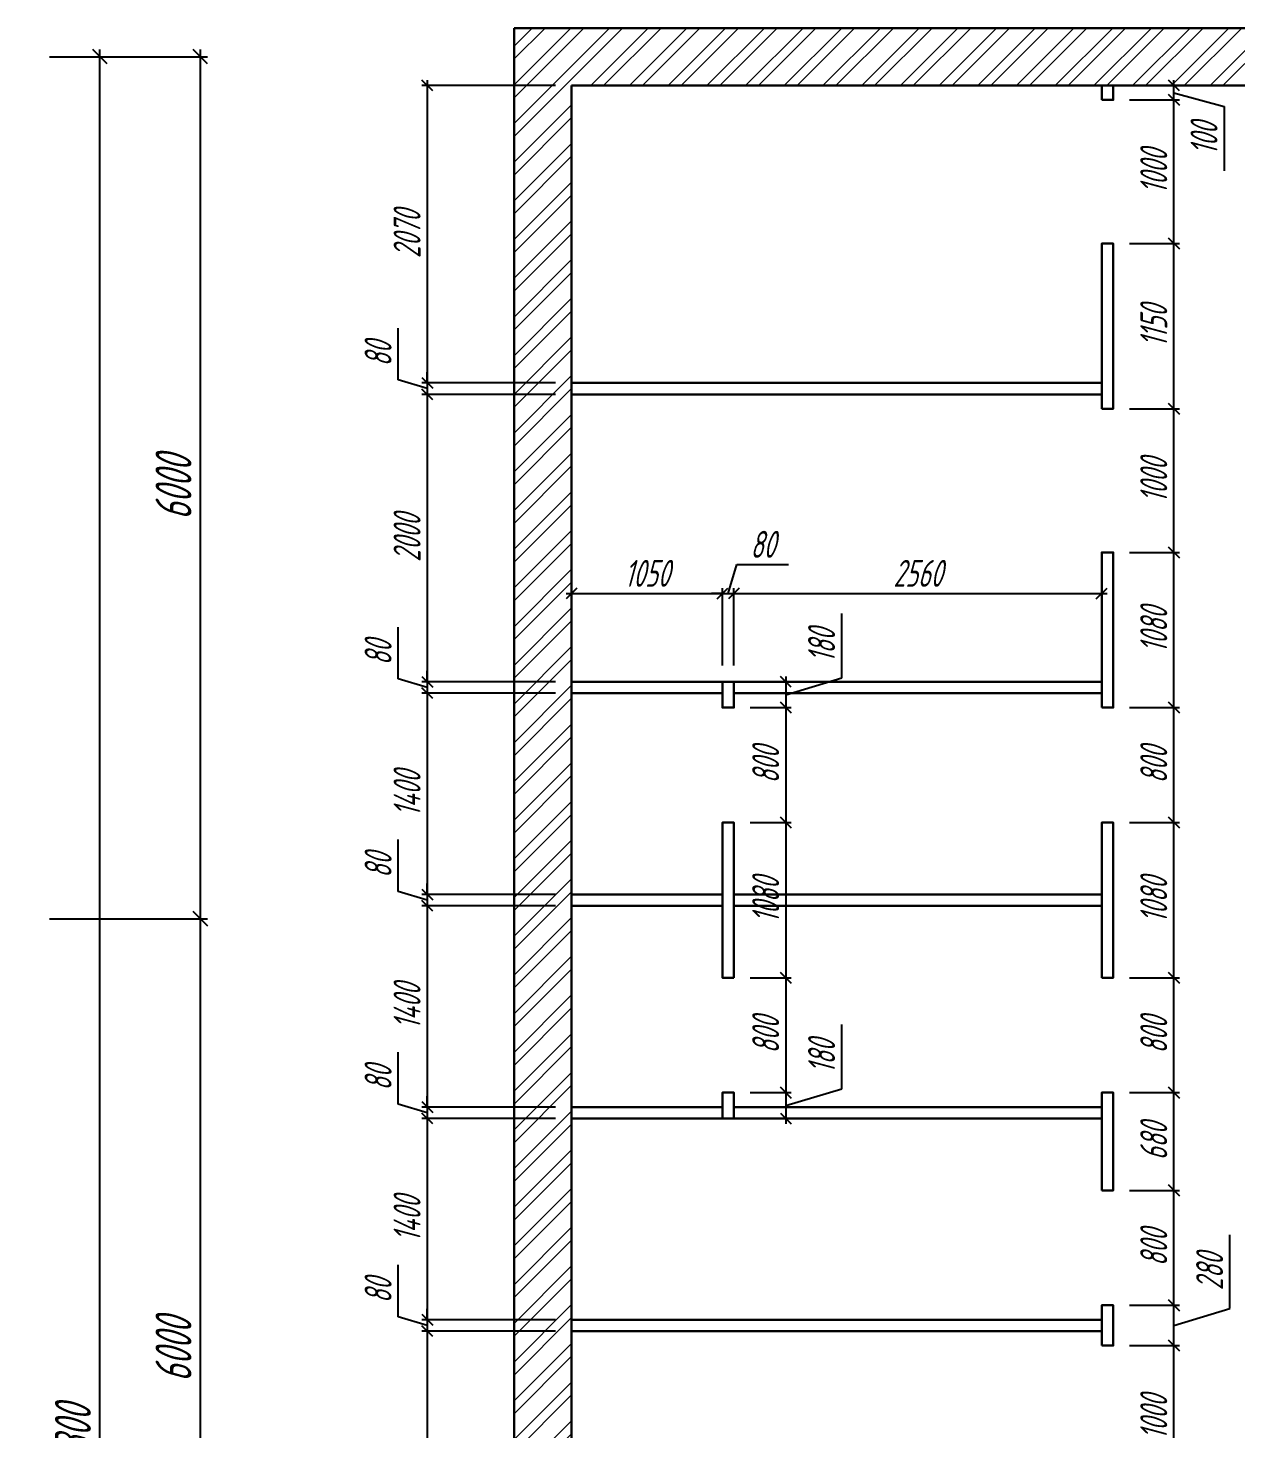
# Model space of a CAD drawing. Header units: millimetres. Extents: x -138350 to 909539, y -253833 to 111767.
# Drawn here: x 68352 to 76760, y -179657 to -169906 of the extents above; entities that cross this region are included whole.
import ezdxf

# ---------------------------------------------------------------- set-up
doc = ezdxf.new("R2010")
doc.units = ezdxf.units.MM
for name, color, linetype, lineweight in [('_Оси', 90, 'Continuous', 13), ('_Размеры', 120, 'Continuous', 13), ('_Сендвичи', 230, 'Continuous', 30), ('_Стены', 7, 'Continuous', 30), ('_Сэндвичи штрих', 7, 'Continuous', 5), ('выноска', 7, 'Continuous', 13)]:
    doc.layers.add(name, color=color, linetype=linetype, lineweight=lineweight)
doc.styles.add('СПДС_размеры', font='spdswin.shx', dxfattribs={"width": 0.8, "oblique": 15})
doc.dimstyles.new('СПДС', dxfattribs={"dimtxt": 2.5, "dimasz": 1, "dimexe": 0.5, "dimexo": 1.5, "dimtad": 1, "dimdec": 0, "dimtxsty": 'СПДС_размеры', "dimblk": 'OBLIQUE', "dimcen": 2.5, "dimdle": 0.5, "dimadec": 8, "dimazin": 0, "dimtfac": 1, "dimtdec": 0, "dimtix": 1, "dimtmove": 0, "dimatfit": 3, "dimfxl": 1, "dimarcsym": 0})

# ---------------------------------------------------------------- blocks, each defined once
blk = doc.blocks.new('_Oblique')
at = {"layer": 'выноска', "color": 0, "lineweight": -2}
blk.add_line((-0.5, -0.5), (0.5, 0.5), dxfattribs=at)
blk = doc.blocks.new('*D399')
at = {"layer": '_Оси', "color": 0, "lineweight": -2, "transparency": 16777216}
for p, q in [((68502, -170106), (68902, -170106)), ((68852, -189456), (68852, -170056)), ((68502, -189406), (68902, -189406))]:
    blk.add_line(p, q, dxfattribs=at)
at = {"layer": 'Defpoints', "color": 0, "transparency": 16777216}
for p in [(68352, -170106), (68852, -170106), (68352, -189406)]:
    blk.add_point(p, dxfattribs=at)
at = {"layer": '_Оси', "color": 0, "lineweight": -2, "transparency": 16777216, "xscale": 100, "yscale": 100, "zscale": 100}
for p, rotation in [((68852, -170106), 90), ((68852, -189406), 270)]:
    blk.add_blockref('_Oblique', p, dxfattribs=dict(at, rotation=rotation))
at = {"layer": '_Оси', "color": 0, "lineweight": 25, "transparency": 16777216, "insert": (68664.5, -179756), "char_height": 250, "attachment_point": 5, "rotation": 90, "style": 'СПДС_размеры'}
blk.add_mtext('19300', dxfattribs=at)
blk = doc.blocks.new('*D402')
at = {"layer": '_Оси', "color": 0, "lineweight": -2, "transparency": 16777216}
for p, q in [((69552, -182156), (69552, -176056)), ((68502, -176106), (69602, -176106)), ((68502, -182106), (69602, -182106))]:
    blk.add_line(p, q, dxfattribs=at)
at = {"layer": 'Defpoints', "color": 0, "transparency": 16777216}
for p in [(68352, -176106), (69552, -176106), (68352, -182106)]:
    blk.add_point(p, dxfattribs=at)
at = {"layer": '_Оси', "color": 0, "lineweight": -2, "transparency": 16777216, "xscale": 100, "yscale": 100, "zscale": 100}
for p, rotation in [((69552, -176106), 90), ((69552, -182106), 270)]:
    blk.add_blockref('_Oblique', p, dxfattribs=dict(at, rotation=rotation))
at = {"layer": '_Оси', "color": 0, "lineweight": 25, "transparency": 16777216, "insert": (69364.5, -179106), "char_height": 250, "attachment_point": 5, "rotation": 90, "style": 'СПДС_размеры'}
blk.add_mtext('6000', dxfattribs=at)
blk = doc.blocks.new('*D403')
at = {"layer": '_Оси', "color": 0, "lineweight": -2, "transparency": 16777216}
for p, q in [((68502, -170106), (69602, -170106)), ((69552, -176156), (69552, -170056)), ((68502, -176106), (69602, -176106))]:
    blk.add_line(p, q, dxfattribs=at)
at = {"layer": 'Defpoints', "color": 0, "transparency": 16777216}
for p in [(68352, -170106), (69552, -170106), (68352, -176106)]:
    blk.add_point(p, dxfattribs=at)
at = {"layer": '_Оси', "color": 0, "lineweight": -2, "transparency": 16777216, "xscale": 100, "yscale": 100, "zscale": 100}
for p, rotation in [((69552, -170106), 90), ((69552, -176106), 270)]:
    blk.add_blockref('_Oblique', p, dxfattribs=dict(at, rotation=rotation))
at = {"layer": '_Оси', "color": 0, "lineweight": 25, "transparency": 16777216, "insert": (69364.5, -173106), "char_height": 250, "attachment_point": 5, "rotation": 90, "style": 'СПДС_размеры'}
blk.add_mtext('6000', dxfattribs=at)
blk = doc.blocks.new('*D404')
at = {"layer": '_Размеры', "color": 0, "lineweight": -2, "ltscale": 75, "transparency": 16777216}
for p, q in [((72022.5, -170306), (71093.5, -170306)), ((71131, -170268.5), (71131, -172413.5)), ((72022.5, -172376), (71093.5, -172376))]:
    blk.add_line(p, q, dxfattribs=at)
at = {"layer": 'Defpoints', "color": 0, "ltscale": 75, "transparency": 16777216}
for p in [(72135, -170306), (71131, -172376), (72135, -172376)]:
    blk.add_point(p, dxfattribs=at)
at = {"layer": '_Размеры', "color": 0, "lineweight": -2, "ltscale": 75, "transparency": 16777216, "xscale": 75, "yscale": 75, "zscale": 75}
for p, rotation in [((71131, -170306), 90), ((71131, -172376), 270)]:
    blk.add_blockref('_Oblique', p, dxfattribs=dict(at, rotation=rotation))
at = {"layer": '_Размеры', "color": 0, "ltscale": 75, "transparency": 16777216, "insert": (70990.375, -171341), "char_height": 187.5, "attachment_point": 5, "rotation": 90, "style": 'СПДС_размеры'}
blk.add_mtext('2070', dxfattribs=at)
blk = doc.blocks.new('*D405')
at = {"layer": '_Размеры', "color": 0, "lineweight": -2, "ltscale": 75, "transparency": 16777216}
for p, q in [((70929.4, -172355.5), (70929.4, -171995)), ((71131, -172416), (70929.4, -172355.5)), ((72022.5, -172376), (71093.5, -172376)), ((71131, -172376), (71131, -172301)), ((71131, -172376), (71131, -172456)), ((71131, -172376), (71131, -172456)), ((72022.5, -172456), (71093.5, -172456)), ((71131, -172456), (71131, -172531))]:
    blk.add_line(p, q, dxfattribs=at)
at = {"layer": 'Defpoints', "color": 0, "ltscale": 75, "transparency": 16777216}
for p in [(72135, -172376), (71131, -172456), (72135, -172456)]:
    blk.add_point(p, dxfattribs=at)
at = {"layer": '_Размеры', "color": 0, "lineweight": -2, "ltscale": 75, "transparency": 16777216, "xscale": 75, "yscale": 75, "zscale": 75}
for p, rotation in [((71131, -172376), 270), ((71131, -172456), 90)]:
    blk.add_blockref('_Oblique', p, dxfattribs=dict(at, rotation=rotation))
at = {"layer": '_Размеры', "color": 0, "ltscale": 75, "transparency": 16777216, "insert": (70788.8, -172175.2), "char_height": 187.5, "attachment_point": 5, "rotation": 90, "style": 'СПДС_размеры'}
blk.add_mtext('80', dxfattribs=at)
blk = doc.blocks.new('*D406')
at = {"layer": '_Размеры', "color": 0, "lineweight": -2, "ltscale": 75, "transparency": 16777216}
for p, q in [((72022.5, -172456), (71093.5, -172456)), ((71131, -172418.5), (71131, -174493.5)), ((72022.5, -174456), (71093.5, -174456))]:
    blk.add_line(p, q, dxfattribs=at)
at = {"layer": 'Defpoints', "color": 0, "ltscale": 75, "transparency": 16777216}
for p in [(72135, -172456), (71131, -174456), (72135, -174456)]:
    blk.add_point(p, dxfattribs=at)
at = {"layer": '_Размеры', "color": 0, "lineweight": -2, "ltscale": 75, "transparency": 16777216, "xscale": 75, "yscale": 75, "zscale": 75}
for p, rotation in [((71131, -172456), 90), ((71131, -174456), 270)]:
    blk.add_blockref('_Oblique', p, dxfattribs=dict(at, rotation=rotation))
at = {"layer": '_Размеры', "color": 0, "ltscale": 75, "transparency": 16777216, "insert": (70990.375, -173456), "char_height": 187.5, "attachment_point": 5, "rotation": 90, "style": 'СПДС_размеры'}
blk.add_mtext('2000', dxfattribs=at)
blk = doc.blocks.new('*D407')
at = {"layer": '_Размеры', "color": 0, "lineweight": -2, "ltscale": 75, "transparency": 16777216}
for p, q in [((70929.4, -174435.5), (70929.4, -174075)), ((71131, -174496), (70929.4, -174435.5)), ((71131, -174456), (71131, -174381)), ((72022.5, -174456), (71093.5, -174456)), ((72022.5, -174536), (71093.5, -174536)), ((71131, -174456), (71131, -174536)), ((71131, -174456), (71131, -174536)), ((71131, -174536), (71131, -174611))]:
    blk.add_line(p, q, dxfattribs=at)
at = {"layer": 'Defpoints', "color": 0, "ltscale": 75, "transparency": 16777216}
for p in [(71131, -174536), (72135, -174456), (72135, -174536)]:
    blk.add_point(p, dxfattribs=at)
at = {"layer": '_Размеры', "color": 0, "lineweight": -2, "ltscale": 75, "transparency": 16777216, "xscale": 75, "yscale": 75, "zscale": 75}
for p, rotation in [((71131, -174456), 270), ((71131, -174536), 90)]:
    blk.add_blockref('_Oblique', p, dxfattribs=dict(at, rotation=rotation))
at = {"layer": '_Размеры', "color": 0, "ltscale": 75, "transparency": 16777216, "insert": (70788.8, -174255.2), "char_height": 187.5, "attachment_point": 5, "rotation": 90, "style": 'СПДС_размеры'}
blk.add_mtext('80', dxfattribs=at)
blk = doc.blocks.new('*D408')
at = {"layer": '_Размеры', "color": 0, "lineweight": -2, "ltscale": 75, "transparency": 16777216}
for p, q in [((72022.5, -174536), (71093.5, -174536)), ((71131, -174498.5), (71131, -175973.5)), ((72022.5, -175936), (71093.5, -175936))]:
    blk.add_line(p, q, dxfattribs=at)
at = {"layer": 'Defpoints', "color": 0, "ltscale": 75, "transparency": 16777216}
for p in [(72135, -174536), (71131, -175936), (72135, -175936)]:
    blk.add_point(p, dxfattribs=at)
at = {"layer": '_Размеры', "color": 0, "lineweight": -2, "ltscale": 75, "transparency": 16777216, "xscale": 75, "yscale": 75, "zscale": 75}
for p, rotation in [((71131, -174536), 90), ((71131, -175936), 270)]:
    blk.add_blockref('_Oblique', p, dxfattribs=dict(at, rotation=rotation))
at = {"layer": '_Размеры', "color": 0, "ltscale": 75, "transparency": 16777216, "insert": (70990.375, -175236), "char_height": 187.5, "attachment_point": 5, "rotation": 90, "style": 'СПДС_размеры'}
blk.add_mtext('1400', dxfattribs=at)
blk = doc.blocks.new('*D409')
at = {"layer": '_Размеры', "color": 0, "lineweight": -2, "ltscale": 75, "transparency": 16777216}
for p, q in [((70929.4, -175915.5), (70929.4, -175555)), ((71131, -175936), (71131, -175861)), ((71131, -175976), (70929.4, -175915.5)), ((72022.5, -175936), (71093.5, -175936)), ((71131, -175936), (71131, -176016)), ((71131, -175936), (71131, -176016)), ((72022.5, -176016), (71093.5, -176016)), ((71131, -176016), (71131, -176091))]:
    blk.add_line(p, q, dxfattribs=at)
at = {"layer": 'Defpoints', "color": 0, "ltscale": 75, "transparency": 16777216}
for p in [(72135, -175936), (71131, -176016), (72135, -176016)]:
    blk.add_point(p, dxfattribs=at)
at = {"layer": '_Размеры', "color": 0, "lineweight": -2, "ltscale": 75, "transparency": 16777216, "xscale": 75, "yscale": 75, "zscale": 75}
for p, rotation in [((71131, -175936), 270), ((71131, -176016), 90)]:
    blk.add_blockref('_Oblique', p, dxfattribs=dict(at, rotation=rotation))
at = {"layer": '_Размеры', "color": 0, "ltscale": 75, "transparency": 16777216, "insert": (70788.8, -175735.2), "char_height": 187.5, "attachment_point": 5, "rotation": 90, "style": 'СПДС_размеры'}
blk.add_mtext('80', dxfattribs=at)
blk = doc.blocks.new('*D410')
at = {"layer": '_Размеры', "color": 0, "lineweight": -2, "ltscale": 75, "transparency": 16777216}
for p, q in [((71131, -175978.5), (71131, -177453.5)), ((72022.5, -176016), (71093.5, -176016)), ((72022.5, -177416), (71093.5, -177416))]:
    blk.add_line(p, q, dxfattribs=at)
at = {"layer": 'Defpoints', "color": 0, "ltscale": 75, "transparency": 16777216}
for p in [(72135, -176016), (71131, -177416), (72135, -177416)]:
    blk.add_point(p, dxfattribs=at)
at = {"layer": '_Размеры', "color": 0, "lineweight": -2, "ltscale": 75, "transparency": 16777216, "xscale": 75, "yscale": 75, "zscale": 75}
for p, rotation in [((71131, -176016), 90), ((71131, -177416), 270)]:
    blk.add_blockref('_Oblique', p, dxfattribs=dict(at, rotation=rotation))
at = {"layer": '_Размеры', "color": 0, "ltscale": 75, "transparency": 16777216, "insert": (70990.375, -176716), "char_height": 187.5, "attachment_point": 5, "rotation": 90, "style": 'СПДС_размеры'}
blk.add_mtext('1400', dxfattribs=at)
blk = doc.blocks.new('*D411')
at = {"layer": '_Размеры', "color": 0, "lineweight": -2, "ltscale": 75, "transparency": 16777216}
for p, q in [((70929.4, -177395.5), (70929.4, -177035)), ((71131, -177416), (71131, -177341)), ((71131, -177456), (70929.4, -177395.5)), ((72022.5, -177416), (71093.5, -177416)), ((71131, -177416), (71131, -177496)), ((71131, -177416), (71131, -177496)), ((72022.5, -177496), (71093.5, -177496)), ((71131, -177496), (71131, -177571))]:
    blk.add_line(p, q, dxfattribs=at)
at = {"layer": 'Defpoints', "color": 0, "ltscale": 75, "transparency": 16777216}
for p in [(72135, -177416), (71131, -177496), (72135, -177496)]:
    blk.add_point(p, dxfattribs=at)
at = {"layer": '_Размеры', "color": 0, "lineweight": -2, "ltscale": 75, "transparency": 16777216, "xscale": 75, "yscale": 75, "zscale": 75}
for p, rotation in [((71131, -177416), 270), ((71131, -177496), 90)]:
    blk.add_blockref('_Oblique', p, dxfattribs=dict(at, rotation=rotation))
at = {"layer": '_Размеры', "color": 0, "ltscale": 75, "transparency": 16777216, "insert": (70788.8, -177215.2), "char_height": 187.5, "attachment_point": 5, "rotation": 90, "style": 'СПДС_размеры'}
blk.add_mtext('80', dxfattribs=at)
blk = doc.blocks.new('*D412')
at = {"layer": '_Размеры', "color": 0, "lineweight": -2, "ltscale": 75, "transparency": 16777216}
for p, q in [((71131, -177458.5), (71131, -178933.5)), ((72022.5, -177496), (71093.5, -177496)), ((72022.5, -178896), (71093.5, -178896))]:
    blk.add_line(p, q, dxfattribs=at)
at = {"layer": 'Defpoints', "color": 0, "ltscale": 75, "transparency": 16777216}
for p in [(72135, -177496), (71131, -178896), (72135, -178896)]:
    blk.add_point(p, dxfattribs=at)
at = {"layer": '_Размеры', "color": 0, "lineweight": -2, "ltscale": 75, "transparency": 16777216, "xscale": 75, "yscale": 75, "zscale": 75}
for p, rotation in [((71131, -177496), 90), ((71131, -178896), 270)]:
    blk.add_blockref('_Oblique', p, dxfattribs=dict(at, rotation=rotation))
at = {"layer": '_Размеры', "color": 0, "ltscale": 75, "transparency": 16777216, "insert": (70990.375, -178196), "char_height": 187.5, "attachment_point": 5, "rotation": 90, "style": 'СПДС_размеры'}
blk.add_mtext('1400', dxfattribs=at)
blk = doc.blocks.new('*D413')
at = {"layer": '_Размеры', "color": 0, "lineweight": -2, "ltscale": 75, "transparency": 16777216}
for p, q in [((70929.4, -178875.5), (70929.4, -178515)), ((71131, -178896), (71131, -178821)), ((71131, -178936), (70929.4, -178875.5)), ((72022.5, -178896), (71093.5, -178896)), ((71131, -178896), (71131, -178976)), ((71131, -178896), (71131, -178976)), ((72022.5, -178976), (71093.5, -178976)), ((71131, -178976), (71131, -179051))]:
    blk.add_line(p, q, dxfattribs=at)
at = {"layer": 'Defpoints', "color": 0, "ltscale": 75, "transparency": 16777216}
for p in [(72135, -178896), (71131, -178976), (72135, -178976)]:
    blk.add_point(p, dxfattribs=at)
at = {"layer": '_Размеры', "color": 0, "lineweight": -2, "ltscale": 75, "transparency": 16777216, "xscale": 75, "yscale": 75, "zscale": 75}
for p, rotation in [((71131, -178896), 270), ((71131, -178976), 90)]:
    blk.add_blockref('_Oblique', p, dxfattribs=dict(at, rotation=rotation))
at = {"layer": '_Размеры', "color": 0, "ltscale": 75, "transparency": 16777216, "insert": (70788.8, -178695.2), "char_height": 187.5, "attachment_point": 5, "rotation": 90, "style": 'СПДС_размеры'}
blk.add_mtext('80', dxfattribs=at)
blk = doc.blocks.new('*D414')
at = {"layer": '_Размеры', "color": 0, "lineweight": -2, "ltscale": 75, "transparency": 16777216}
for p, q in [((72022.5, -178976), (71093.5, -178976)), ((71131, -178938.5), (71131, -185103.5)), ((72022.5, -185066), (71093.5, -185066))]:
    blk.add_line(p, q, dxfattribs=at)
at = {"layer": 'Defpoints', "color": 0, "ltscale": 75, "transparency": 16777216}
for p in [(72135, -178976), (71131, -185066), (72135, -185066)]:
    blk.add_point(p, dxfattribs=at)
at = {"layer": '_Размеры', "color": 0, "lineweight": -2, "ltscale": 75, "transparency": 16777216, "xscale": 75, "yscale": 75, "zscale": 75}
for p, rotation in [((71131, -178976), 90), ((71131, -185066), 270)]:
    blk.add_blockref('_Oblique', p, dxfattribs=dict(at, rotation=rotation))
at = {"layer": '_Размеры', "color": 0, "ltscale": 75, "transparency": 16777216, "insert": (70990.375, -182021), "char_height": 187.5, "attachment_point": 5, "rotation": 90, "style": 'СПДС_размеры'}
blk.add_mtext('6090', dxfattribs=at)
blk = doc.blocks.new('*D427')
at = {"layer": '_Размеры', "color": 0, "lineweight": -2, "ltscale": 75, "transparency": 16777216}
for p, q in [((76017.5, -179076), (76365.5, -179076)), ((76328, -180113.5), (76328, -179038.5)), ((76017.5, -180076), (76365.5, -180076))]:
    blk.add_line(p, q, dxfattribs=at)
at = {"layer": 'Defpoints', "color": 0, "ltscale": 75, "transparency": 16777216}
for p in [(75905, -179076), (76328, -179076), (75905, -180076)]:
    blk.add_point(p, dxfattribs=at)
at = {"layer": '_Размеры', "color": 0, "lineweight": -2, "ltscale": 75, "transparency": 16777216, "xscale": 75, "yscale": 75, "zscale": 75}
for p, rotation in [((76328, -179076), 90), ((76328, -180076), 270)]:
    blk.add_blockref('_Oblique', p, dxfattribs=dict(at, rotation=rotation))
at = {"layer": '_Размеры', "color": 0, "ltscale": 75, "transparency": 16777216, "insert": (76187.375, -179576), "char_height": 187.5, "attachment_point": 5, "rotation": 90, "style": 'СПДС_размеры'}
blk.add_mtext('1000', dxfattribs=at)
blk = doc.blocks.new('*D428')
at = {"layer": '_Размеры', "color": 0, "lineweight": -2, "ltscale": 75, "transparency": 16777216}
for p, q in [((76717.1, -178819.3), (76717.1, -178306.3)), ((76017.5, -178796), (76365.5, -178796)), ((76328, -179113.5), (76328, -178758.5)), ((76328, -178936), (76717.1, -178819.3)), ((76017.5, -179076), (76365.5, -179076))]:
    blk.add_line(p, q, dxfattribs=at)
at = {"layer": 'Defpoints', "color": 0, "ltscale": 75, "transparency": 16777216}
for p in [(75905, -178796), (76328, -178796), (75905, -179076)]:
    blk.add_point(p, dxfattribs=at)
at = {"layer": '_Размеры', "color": 0, "lineweight": -2, "ltscale": 75, "transparency": 16777216, "xscale": 75, "yscale": 75, "zscale": 75}
for p, rotation in [((76328, -178796), 90), ((76328, -179076), 270)]:
    blk.add_blockref('_Oblique', p, dxfattribs=dict(at, rotation=rotation))
at = {"layer": '_Размеры', "color": 0, "ltscale": 75, "transparency": 16777216, "insert": (76576.4, -178562.8), "char_height": 187.5, "attachment_point": 5, "rotation": 90, "style": 'СПДС_размеры'}
blk.add_mtext('280', dxfattribs=at)
blk = doc.blocks.new('*D429')
at = {"layer": '_Размеры', "color": 0, "lineweight": -2, "ltscale": 75, "transparency": 16777216}
for p, q in [((76017.5, -177996), (76365.5, -177996)), ((76328, -178833.5), (76328, -177958.5)), ((76017.5, -178796), (76365.5, -178796))]:
    blk.add_line(p, q, dxfattribs=at)
at = {"layer": 'Defpoints', "color": 0, "ltscale": 75, "transparency": 16777216}
for p in [(75905, -177996), (76328, -177996), (75905, -178796)]:
    blk.add_point(p, dxfattribs=at)
at = {"layer": '_Размеры', "color": 0, "lineweight": -2, "ltscale": 75, "transparency": 16777216, "xscale": 75, "yscale": 75, "zscale": 75}
for p, rotation in [((76328, -177996), 90), ((76328, -178796), 270)]:
    blk.add_blockref('_Oblique', p, dxfattribs=dict(at, rotation=rotation))
at = {"layer": '_Размеры', "color": 0, "ltscale": 75, "transparency": 16777216, "insert": (76187.375, -178396), "char_height": 187.5, "attachment_point": 5, "rotation": 90, "style": 'СПДС_размеры'}
blk.add_mtext('800', dxfattribs=at)
blk = doc.blocks.new('*D430')
at = {"layer": '_Размеры', "color": 0, "lineweight": -2, "ltscale": 75, "transparency": 16777216}
for p, q in [((76017.5, -177316), (76365.5, -177316)), ((76328, -178033.5), (76328, -177278.5)), ((76017.5, -177996), (76365.5, -177996))]:
    blk.add_line(p, q, dxfattribs=at)
at = {"layer": 'Defpoints', "color": 0, "ltscale": 75, "transparency": 16777216}
for p in [(75905, -177316), (76328, -177316), (75905, -177996)]:
    blk.add_point(p, dxfattribs=at)
at = {"layer": '_Размеры', "color": 0, "lineweight": -2, "ltscale": 75, "transparency": 16777216, "xscale": 75, "yscale": 75, "zscale": 75}
for p, rotation in [((76328, -177316), 90), ((76328, -177996), 270)]:
    blk.add_blockref('_Oblique', p, dxfattribs=dict(at, rotation=rotation))
at = {"layer": '_Размеры', "color": 0, "ltscale": 75, "transparency": 16777216, "insert": (76187.375, -177656), "char_height": 187.5, "attachment_point": 5, "rotation": 90, "style": 'СПДС_размеры'}
blk.add_mtext('680', dxfattribs=at)
blk = doc.blocks.new('*D431')
at = {"layer": '_Размеры', "color": 0, "lineweight": -2, "ltscale": 75, "transparency": 16777216}
for p, q in [((76328, -177353.5), (76328, -176478.5)), ((76017.5, -176516), (76365.5, -176516)), ((76017.5, -177316), (76365.5, -177316))]:
    blk.add_line(p, q, dxfattribs=at)
at = {"layer": 'Defpoints', "color": 0, "ltscale": 75, "transparency": 16777216}
for p in [(75905, -176516), (76328, -176516), (75905, -177316)]:
    blk.add_point(p, dxfattribs=at)
at = {"layer": '_Размеры', "color": 0, "lineweight": -2, "ltscale": 75, "transparency": 16777216, "xscale": 75, "yscale": 75, "zscale": 75}
for p, rotation in [((76328, -176516), 90), ((76328, -177316), 270)]:
    blk.add_blockref('_Oblique', p, dxfattribs=dict(at, rotation=rotation))
at = {"layer": '_Размеры', "color": 0, "ltscale": 75, "transparency": 16777216, "insert": (76187.375, -176916), "char_height": 187.5, "attachment_point": 5, "rotation": 90, "style": 'СПДС_размеры'}
blk.add_mtext('800', dxfattribs=at)
blk = doc.blocks.new('*D432')
at = {"layer": '_Размеры', "color": 0, "lineweight": -2, "ltscale": 75, "transparency": 16777216}
for p, q in [((76328, -176553.5), (76328, -175398.5)), ((76017.5, -175436), (76365.5, -175436)), ((76017.5, -176516), (76365.5, -176516))]:
    blk.add_line(p, q, dxfattribs=at)
at = {"layer": 'Defpoints', "color": 0, "ltscale": 75, "transparency": 16777216}
for p in [(75905, -175436), (76328, -175436), (75905, -176516)]:
    blk.add_point(p, dxfattribs=at)
at = {"layer": '_Размеры', "color": 0, "lineweight": -2, "ltscale": 75, "transparency": 16777216, "xscale": 75, "yscale": 75, "zscale": 75}
for p, rotation in [((76328, -175436), 90), ((76328, -176516), 270)]:
    blk.add_blockref('_Oblique', p, dxfattribs=dict(at, rotation=rotation))
at = {"layer": '_Размеры', "color": 0, "ltscale": 75, "transparency": 16777216, "insert": (76187.375, -175976), "char_height": 187.5, "attachment_point": 5, "rotation": 90, "style": 'СПДС_размеры'}
blk.add_mtext('1080', dxfattribs=at)
blk = doc.blocks.new('*D433')
at = {"layer": '_Размеры', "color": 0, "lineweight": -2, "ltscale": 75, "transparency": 16777216}
for p, q in [((76017.5, -174636), (76365.5, -174636)), ((76328, -175473.5), (76328, -174598.5)), ((76017.5, -175436), (76365.5, -175436))]:
    blk.add_line(p, q, dxfattribs=at)
at = {"layer": 'Defpoints', "color": 0, "ltscale": 75, "transparency": 16777216}
for p in [(75905, -174636), (76328, -174636), (75905, -175436)]:
    blk.add_point(p, dxfattribs=at)
at = {"layer": '_Размеры', "color": 0, "lineweight": -2, "ltscale": 75, "transparency": 16777216, "xscale": 75, "yscale": 75, "zscale": 75}
for p, rotation in [((76328, -174636), 90), ((76328, -175436), 270)]:
    blk.add_blockref('_Oblique', p, dxfattribs=dict(at, rotation=rotation))
at = {"layer": '_Размеры', "color": 0, "ltscale": 75, "transparency": 16777216, "insert": (76187.375, -175036), "char_height": 187.5, "attachment_point": 5, "rotation": 90, "style": 'СПДС_размеры'}
blk.add_mtext('800', dxfattribs=at)
blk = doc.blocks.new('*D434')
at = {"layer": '_Размеры', "color": 0, "lineweight": -2, "ltscale": 75, "transparency": 16777216}
for p, q in [((76017.5, -173556), (76365.5, -173556)), ((76328, -174673.5), (76328, -173518.5)), ((76017.5, -174636), (76365.5, -174636))]:
    blk.add_line(p, q, dxfattribs=at)
at = {"layer": 'Defpoints', "color": 0, "ltscale": 75, "transparency": 16777216}
for p in [(75905, -173556), (76328, -173556), (75905, -174636)]:
    blk.add_point(p, dxfattribs=at)
at = {"layer": '_Размеры', "color": 0, "lineweight": -2, "ltscale": 75, "transparency": 16777216, "xscale": 75, "yscale": 75, "zscale": 75}
for p, rotation in [((76328, -173556), 90), ((76328, -174636), 270)]:
    blk.add_blockref('_Oblique', p, dxfattribs=dict(at, rotation=rotation))
at = {"layer": '_Размеры', "color": 0, "ltscale": 75, "transparency": 16777216, "insert": (76187.375, -174096), "char_height": 187.5, "attachment_point": 5, "rotation": 90, "style": 'СПДС_размеры'}
blk.add_mtext('1080', dxfattribs=at)
blk = doc.blocks.new('*D435')
at = {"layer": '_Размеры', "color": 0, "lineweight": -2, "ltscale": 75, "transparency": 16777216}
for p, q in [((76017.5, -172556), (76365.5, -172556)), ((76328, -173593.5), (76328, -172518.5)), ((76017.5, -173556), (76365.5, -173556))]:
    blk.add_line(p, q, dxfattribs=at)
at = {"layer": 'Defpoints', "color": 0, "ltscale": 75, "transparency": 16777216}
for p in [(75905, -172556), (76328, -172556), (75905, -173556)]:
    blk.add_point(p, dxfattribs=at)
at = {"layer": '_Размеры', "color": 0, "lineweight": -2, "ltscale": 75, "transparency": 16777216, "xscale": 75, "yscale": 75, "zscale": 75}
for p, rotation in [((76328, -172556), 90), ((76328, -173556), 270)]:
    blk.add_blockref('_Oblique', p, dxfattribs=dict(at, rotation=rotation))
at = {"layer": '_Размеры', "color": 0, "ltscale": 75, "transparency": 16777216, "insert": (76187.375, -173056), "char_height": 187.5, "attachment_point": 5, "rotation": 90, "style": 'СПДС_размеры'}
blk.add_mtext('1000', dxfattribs=at)
blk = doc.blocks.new('*D436')
at = {"layer": '_Размеры', "color": 0, "lineweight": -2, "ltscale": 75, "transparency": 16777216}
for p, q in [((76017.5, -171406), (76365.5, -171406)), ((76328, -172593.5), (76328, -171368.5)), ((76017.5, -172556), (76365.5, -172556))]:
    blk.add_line(p, q, dxfattribs=at)
at = {"layer": 'Defpoints', "color": 0, "ltscale": 75, "transparency": 16777216}
for p in [(75905, -171406), (76328, -171406), (75905, -172556)]:
    blk.add_point(p, dxfattribs=at)
at = {"layer": '_Размеры', "color": 0, "lineweight": -2, "ltscale": 75, "transparency": 16777216, "xscale": 75, "yscale": 75, "zscale": 75}
for p, rotation in [((76328, -171406), 90), ((76328, -172556), 270)]:
    blk.add_blockref('_Oblique', p, dxfattribs=dict(at, rotation=rotation))
at = {"layer": '_Размеры', "color": 0, "ltscale": 75, "transparency": 16777216, "insert": (76187.375, -171981), "char_height": 187.5, "attachment_point": 5, "rotation": 90, "style": 'СПДС_размеры'}
blk.add_mtext('1150', dxfattribs=at)
blk = doc.blocks.new('*D437')
at = {"layer": '_Размеры', "color": 0, "lineweight": -2, "ltscale": 75, "transparency": 16777216}
for p, q in [((76017.5, -170406), (76365.5, -170406)), ((76328, -171443.5), (76328, -170368.5)), ((76017.5, -171406), (76365.5, -171406))]:
    blk.add_line(p, q, dxfattribs=at)
at = {"layer": 'Defpoints', "color": 0, "ltscale": 75, "transparency": 16777216}
for p in [(75905, -170406), (76328, -170406), (75905, -171406)]:
    blk.add_point(p, dxfattribs=at)
at = {"layer": '_Размеры', "color": 0, "lineweight": -2, "ltscale": 75, "transparency": 16777216, "xscale": 75, "yscale": 75, "zscale": 75}
for p, rotation in [((76328, -170406), 90), ((76328, -171406), 270)]:
    blk.add_blockref('_Oblique', p, dxfattribs=dict(at, rotation=rotation))
at = {"layer": '_Размеры', "color": 0, "ltscale": 75, "transparency": 16777216, "insert": (76187.375, -170906), "char_height": 187.5, "attachment_point": 5, "rotation": 90, "style": 'СПДС_размеры'}
blk.add_mtext('1000', dxfattribs=at)
blk = doc.blocks.new('*D438')
at = {"layer": '_Размеры', "color": 0, "lineweight": -2, "ltscale": 75, "transparency": 16777216}
for p, q in [((76017.5, -170306), (76365.5, -170306)), ((76328, -170443.5), (76328, -170268.5)), ((76017.5, -170406), (76365.5, -170406)), ((76328, -170356), (76678, -170452.1)), ((76678, -170452.1), (76678, -170900.8))]:
    blk.add_line(p, q, dxfattribs=at)
at = {"layer": 'Defpoints', "color": 0, "ltscale": 75, "transparency": 16777216}
for p in [(75905, -170306), (76328, -170306), (75905, -170406)]:
    blk.add_point(p, dxfattribs=at)
at = {"layer": '_Размеры', "color": 0, "lineweight": -2, "ltscale": 75, "transparency": 16777216, "xscale": 75, "yscale": 75, "zscale": 75}
for p, rotation in [((76328, -170306), 90), ((76328, -170406), 270)]:
    blk.add_blockref('_Oblique', p, dxfattribs=dict(at, rotation=rotation))
at = {"layer": '_Размеры', "color": 0, "ltscale": 75, "transparency": 16777216, "insert": (76537.4, -170676.5), "char_height": 187.5, "attachment_point": 5, "rotation": 90, "style": 'СПДС_размеры'}
blk.add_mtext('100', dxfattribs=at)
blk = doc.blocks.new('*D463')
at = {"layer": '_Размеры', "color": 0, "lineweight": -2, "ltscale": 75, "transparency": 16777216}
for p, q in [((74016.1, -174429.3), (74016.1, -173980.6)), ((73627, -174418.5), (73627, -174673.5)), ((73627, -174546), (74016.1, -174429.3)), ((73377.5, -174456), (73664.5, -174456)), ((73377.5, -174636), (73664.5, -174636))]:
    blk.add_line(p, q, dxfattribs=at)
at = {"layer": 'Defpoints', "color": 0, "ltscale": 75, "transparency": 16777216}
for p in [(73265, -174456), (73265, -174636), (73627, -174636)]:
    blk.add_point(p, dxfattribs=at)
at = {"layer": '_Размеры', "color": 0, "lineweight": -2, "ltscale": 75, "transparency": 16777216, "xscale": 75, "yscale": 75, "zscale": 75}
for p, rotation in [((73627, -174456), 90), ((73627, -174636), 270)]:
    blk.add_blockref('_Oblique', p, dxfattribs=dict(at, rotation=rotation))
at = {"layer": '_Размеры', "color": 0, "ltscale": 75, "transparency": 16777216, "insert": (73875.4, -174204.9), "char_height": 187.5, "attachment_point": 5, "rotation": 90, "style": 'СПДС_размеры'}
blk.add_mtext('180', dxfattribs=at)
blk = doc.blocks.new('*D464')
at = {"layer": '_Размеры', "color": 0, "lineweight": -2, "ltscale": 75, "transparency": 16777216}
for p, q in [((73377.5, -174636), (73664.5, -174636)), ((73627, -174598.5), (73627, -175473.5)), ((73377.5, -175436), (73664.5, -175436))]:
    blk.add_line(p, q, dxfattribs=at)
at = {"layer": 'Defpoints', "color": 0, "ltscale": 75, "transparency": 16777216}
for p in [(73265, -174636), (73265, -175436), (73627, -175436)]:
    blk.add_point(p, dxfattribs=at)
at = {"layer": '_Размеры', "color": 0, "lineweight": -2, "ltscale": 75, "transparency": 16777216, "xscale": 75, "yscale": 75, "zscale": 75}
for p, rotation in [((73627, -174636), 90), ((73627, -175436), 270)]:
    blk.add_blockref('_Oblique', p, dxfattribs=dict(at, rotation=rotation))
at = {"layer": '_Размеры', "color": 0, "ltscale": 75, "transparency": 16777216, "insert": (73486.375, -175036), "char_height": 187.5, "attachment_point": 5, "rotation": 90, "style": 'СПДС_размеры'}
blk.add_mtext('800', dxfattribs=at)
blk = doc.blocks.new('*D465')
at = {"layer": '_Размеры', "color": 0, "lineweight": -2, "ltscale": 75, "transparency": 16777216}
for p, q in [((73627, -175398.5), (73627, -176553.5)), ((73377.5, -175436), (73664.5, -175436)), ((73377.5, -176516), (73664.5, -176516))]:
    blk.add_line(p, q, dxfattribs=at)
at = {"layer": 'Defpoints', "color": 0, "ltscale": 75, "transparency": 16777216}
for p in [(73265, -175436), (73265, -176516), (73627, -176516)]:
    blk.add_point(p, dxfattribs=at)
at = {"layer": '_Размеры', "color": 0, "lineweight": -2, "ltscale": 75, "transparency": 16777216, "xscale": 75, "yscale": 75, "zscale": 75}
for p, rotation in [((73627, -175436), 90), ((73627, -176516), 270)]:
    blk.add_blockref('_Oblique', p, dxfattribs=dict(at, rotation=rotation))
at = {"layer": '_Размеры', "color": 0, "ltscale": 75, "transparency": 16777216, "insert": (73486.375, -175976), "char_height": 187.5, "attachment_point": 5, "rotation": 90, "style": 'СПДС_размеры'}
blk.add_mtext('1080', dxfattribs=at)
blk = doc.blocks.new('*D466')
at = {"layer": '_Размеры', "color": 0, "lineweight": -2, "ltscale": 75, "transparency": 16777216}
for p, q in [((73627, -176478.5), (73627, -177353.5)), ((73377.5, -176516), (73664.5, -176516)), ((73377.5, -177316), (73664.5, -177316))]:
    blk.add_line(p, q, dxfattribs=at)
at = {"layer": 'Defpoints', "color": 0, "ltscale": 75, "transparency": 16777216}
for p in [(73265, -176516), (73265, -177316), (73627, -177316)]:
    blk.add_point(p, dxfattribs=at)
at = {"layer": '_Размеры', "color": 0, "lineweight": -2, "ltscale": 75, "transparency": 16777216, "xscale": 75, "yscale": 75, "zscale": 75}
for p, rotation in [((73627, -176516), 90), ((73627, -177316), 270)]:
    blk.add_blockref('_Oblique', p, dxfattribs=dict(at, rotation=rotation))
at = {"layer": '_Размеры', "color": 0, "ltscale": 75, "transparency": 16777216, "insert": (73486.375, -176916), "char_height": 187.5, "attachment_point": 5, "rotation": 90, "style": 'СПДС_размеры'}
blk.add_mtext('800', dxfattribs=at)
blk = doc.blocks.new('*D467')
at = {"layer": '_Размеры', "color": 0, "lineweight": -2, "ltscale": 75, "transparency": 16777216}
for p, q in [((74016.1, -177289.3), (74016.1, -176840.6)), ((73377.5, -177316), (73664.5, -177316)), ((73627, -177278.5), (73627, -177533.5)), ((73627, -177406), (74016.1, -177289.3)), ((73377.5, -177496), (73664.5, -177496))]:
    blk.add_line(p, q, dxfattribs=at)
at = {"layer": 'Defpoints', "color": 0, "ltscale": 75, "transparency": 16777216}
for p in [(73265, -177316), (73265, -177496), (73627, -177496)]:
    blk.add_point(p, dxfattribs=at)
at = {"layer": '_Размеры', "color": 0, "lineweight": -2, "ltscale": 75, "transparency": 16777216, "xscale": 75, "yscale": 75, "zscale": 75}
for p, rotation in [((73627, -177316), 90), ((73627, -177496), 270)]:
    blk.add_blockref('_Oblique', p, dxfattribs=dict(at, rotation=rotation))
at = {"layer": '_Размеры', "color": 0, "ltscale": 75, "transparency": 16777216, "insert": (73875.4, -177064.9), "char_height": 187.5, "attachment_point": 5, "rotation": 90, "style": 'СПДС_размеры'}
blk.add_mtext('180', dxfattribs=at)
blk = doc.blocks.new('*D468')
at = {"layer": '_Размеры', "color": 0, "lineweight": -2, "ltscale": 75, "transparency": 16777216}
for p, q in [((72097.5, -173842), (73222.5, -173842)), ((72135, -174343.5), (72135, -173804.5)), ((73185, -174343.5), (73185, -173804.5))]:
    blk.add_line(p, q, dxfattribs=at)
at = {"layer": 'Defpoints', "color": 0, "ltscale": 75, "transparency": 16777216}
for p in [(73185, -173842), (72135, -174456), (73185, -174456)]:
    blk.add_point(p, dxfattribs=at)
at = {"layer": '_Размеры', "color": 0, "lineweight": -2, "ltscale": 75, "transparency": 16777216, "xscale": 75, "yscale": 75, "zscale": 75, "rotation": 180}
blk.add_blockref('_Oblique', (72135, -173842), dxfattribs=at)
at = {"layer": '_Размеры', "color": 0, "lineweight": -2, "ltscale": 75, "transparency": 16777216, "xscale": 75, "yscale": 75, "zscale": 75}
blk.add_blockref('_Oblique', (73185, -173842), dxfattribs=at)
at = {"layer": '_Размеры', "color": 0, "ltscale": 75, "transparency": 16777216, "insert": (72660, -173701.375), "char_height": 187.5, "attachment_point": 5, "style": 'СПДС_размеры'}
blk.add_mtext('1050', dxfattribs=at)
blk = doc.blocks.new('*D469')
at = {"layer": '_Размеры', "color": 0, "lineweight": -2, "ltscale": 75, "transparency": 16777216}
for p, q in [((73225, -173842), (73285.5, -173640.4)), ((73285.5, -173640.4), (73646, -173640.4)), ((73185, -173842), (73110, -173842)), ((73185, -174343.5), (73185, -173804.5)), ((73185, -173842), (73265, -173842)), ((73185, -173842), (73265, -173842)), ((73265, -174343.5), (73265, -173804.5)), ((73265, -173842), (73340, -173842))]:
    blk.add_line(p, q, dxfattribs=at)
at = {"layer": 'Defpoints', "color": 0, "ltscale": 75, "transparency": 16777216}
for p in [(73265, -173842), (73185, -174456), (73265, -174456)]:
    blk.add_point(p, dxfattribs=at)
at = {"layer": '_Размеры', "color": 0, "lineweight": -2, "ltscale": 75, "transparency": 16777216, "xscale": 75, "yscale": 75, "zscale": 75}
blk.add_blockref('_Oblique', (73185, -173842), dxfattribs=at)
at = {"layer": '_Размеры', "color": 0, "lineweight": -2, "ltscale": 75, "transparency": 16777216, "xscale": 75, "yscale": 75, "zscale": 75, "rotation": 180}
blk.add_blockref('_Oblique', (73265, -173842), dxfattribs=at)
at = {"layer": '_Размеры', "color": 0, "ltscale": 75, "transparency": 16777216, "insert": (73465.8, -173499.8), "char_height": 187.5, "attachment_point": 5, "style": 'СПДС_размеры'}
blk.add_mtext('80', dxfattribs=at)
blk = doc.blocks.new('*D470')
at = {"layer": '_Размеры', "color": 0, "lineweight": -2, "ltscale": 75, "transparency": 16777216}
for p, q in [((73227.5, -173842), (75862.5, -173842)), ((73265, -174343.5), (73265, -173804.5)), ((75825, -174343.5), (75825, -173804.5))]:
    blk.add_line(p, q, dxfattribs=at)
at = {"layer": 'Defpoints', "color": 0, "ltscale": 75, "transparency": 16777216}
for p in [(75825, -173842), (73265, -174456), (75825, -174456)]:
    blk.add_point(p, dxfattribs=at)
at = {"layer": '_Размеры', "color": 0, "lineweight": -2, "ltscale": 75, "transparency": 16777216, "xscale": 75, "yscale": 75, "zscale": 75, "rotation": 180}
blk.add_blockref('_Oblique', (73265, -173842), dxfattribs=at)
at = {"layer": '_Размеры', "color": 0, "lineweight": -2, "ltscale": 75, "transparency": 16777216, "xscale": 75, "yscale": 75, "zscale": 75}
blk.add_blockref('_Oblique', (75825, -173842), dxfattribs=at)
at = {"layer": '_Размеры', "color": 0, "ltscale": 75, "transparency": 16777216, "insert": (74545, -173701.375), "char_height": 187.5, "attachment_point": 5, "style": 'СПДС_размеры'}
blk.add_mtext('2560', dxfattribs=at)

msp = doc.modelspace()

# ---------------------------------------------------------------- hatches: boundary and pattern name
at = {"layer": '_Сэндвичи штрих', "ltscale": 100}
h = msp.add_hatch(dxfattribs=at)
h.set_pattern_fill('ANSI32', color=256, scale=20)
h.set_pattern_definition([(45, (0, -33245), (-134.70384, 134.70384), []), (45, (89.8, -33245), (-134.70384, 134.70384), [])])
h.paths.add_polyline_path([(83724, -170018.5), (83726.4, -169906), (71735, -169906), (71735, -189506), (72135, -189506), (72135, -170306), (83735, -170306), (83735, -170193.5), (83724, -170193.5), (83724, -170125.5, 0.414214), (83708, -170109.5, 0.590351), (83724, -170086.5)])
h.paths.add_polyline_path([(83491, -170018.5), (83502, -170018.5), (83502, -170086.5, 0.590351), (83518, -170109.5, 0.414214), (83502, -170125.5), (83502, -170193.5), (83491, -170193.5)], flags=16)

# ---------------------------------------------------------------- linework, layer by layer
at = {"layer": '_Сендвичи', "color": 2, "ltscale": 100}
for points in [[(75825, -170406), (75905, -170406), (75905, -170306), (75825, -170306)], [(75825, -172556), (75905, -172556), (75905, -171406), (75825, -171406)], [(72135, -172456), (75825, -172456), (75825, -172376), (72135, -172376)], [(75825, -174636), (75905, -174636), (75905, -173556), (75825, -173556)], [(72135, -174536), (73185, -174536), (73185, -174456), (72135, -174456)], [(73185, -174456), (73265, -174456), (73265, -174636), (73185, -174636)], [(73265, -174536), (75825, -174536), (75825, -174456), (73265, -174456)], [(73265, -176516), (73185, -176516), (73185, -175436), (73265, -175436)], [(75825, -176516), (75905, -176516), (75905, -175436), (75825, -175436)], [(72135, -176016), (73185, -176016), (73185, -175936), (72135, -175936)], [(73265, -176016), (75825, -176016), (75825, -175936), (73265, -175936)], [(73265, -177496), (73185, -177496), (73185, -177316), (73265, -177316)], [(75825, -177996), (75905, -177996), (75905, -177316), (75825, -177316)], [(72135, -177496), (73185, -177496), (73185, -177416), (72135, -177416)], [(73265, -177496), (75825, -177496), (75825, -177416), (73265, -177416)], [(75825, -179076), (75905, -179076), (75905, -178796), (75825, -178796)], [(72135, -178976), (75825, -178976), (75825, -178896), (72135, -178896)]]:
    msp.add_lwpolyline(points, close=True, dxfattribs=at)
at = {"layer": '_Стены', "ltscale": 100}
for p, q in [((71735, -189506), (71735, -169906)), ((83735, -169906), (71735, -169906)), ((72135, -189506), (72135, -170306)), ((83735, -170306), (72135, -170306))]:
    msp.add_line(p, q, dxfattribs=at)

# ---------------------------------------------------------------- dimensions: what is measured, and where the dimension line sits
at = {"layer": '_Оси', "lineweight": 25}
for base, p1, p2, picture, middle in [((68852, -170106), (68352, -189406), (68352, -170106), '*D399', (68664.5, -179756)), ((69552, -170106), (68352, -176106), (68352, -170106), '*D403', (69364.5, -173106)), ((69552, -176106), (68352, -182106), (68352, -176106), '*D402', (69364.5, -179106))]:
    dim = msp.add_linear_dim(base=base, p1=p1, p2=p2, angle=270, dimstyle='СПДС', override={"dimscale": 100}, dxfattribs=at)
    dim.commit()
    dim.dimension.update_dxf_attribs({"geometry": picture, "text_midpoint": middle})
at = {"layer": '_Размеры', "ltscale": 75}
for base, p1, p2, picture, middle in [((71131, -172376), (72135, -170306), (72135, -172376), '*D404', (70990.4, -171341)), ((76328, -170406), (75905, -171406), (75905, -170406), '*D437', (76187.4, -170906)), ((76328, -171406), (75905, -172556), (75905, -171406), '*D436', (76187.4, -171981)), ((71131, -172456), (72135, -172376), (72135, -172456), '*D405', (70788.8, -172308.7)), ((71131, -174456), (72135, -172456), (72135, -174456), '*D406', (70990.4, -173456)), ((76328, -172556), (75905, -173556), (75905, -172556), '*D435', (76187.4, -173056)), ((76328, -173556), (75905, -174636), (75905, -173556), '*D434', (76187.4, -174096)), ((73627, -174636), (73265, -174456), (73265, -174636), '*D463', (73875.4, -174382.4)), ((71131, -174536), (72135, -174456), (72135, -174536), '*D407', (70788.8, -174388.7)), ((71131, -175936), (72135, -174536), (72135, -175936), '*D408', (70990.4, -175236)), ((73627, -175436), (73265, -174636), (73265, -175436), '*D464', (73486.4, -175036)), ((76328, -174636), (75905, -175436), (75905, -174636), '*D433', (76187.4, -175036)), ((73627, -176516), (73265, -175436), (73265, -176516), '*D465', (73486.4, -175976)), ((76328, -175436), (75905, -176516), (75905, -175436), '*D432', (76187.4, -175976)), ((71131, -176016), (72135, -175936), (72135, -176016), '*D409', (70788.8, -175868.7)), ((71131, -177416), (72135, -176016), (72135, -177416), '*D410', (70990.4, -176716)), ((73627, -177316), (73265, -176516), (73265, -177316), '*D466', (73486.4, -176916)), ((76328, -176516), (75905, -177316), (75905, -176516), '*D431', (76187.4, -176916)), ((73627, -177496), (73265, -177316), (73265, -177496), '*D467', (73875.4, -177242.4)), ((71131, -177496), (72135, -177416), (72135, -177496), '*D411', (70788.8, -177348.7)), ((76328, -177316), (75905, -177996), (75905, -177316), '*D430', (76187.4, -177656)), ((71131, -178896), (72135, -177496), (72135, -178896), '*D412', (70990.4, -178196)), ((76328, -177996), (75905, -178796), (75905, -177996), '*D429', (76187.4, -178396)), ((76328, -178796), (75905, -179076), (75905, -178796), '*D428', (76576.4, -178772.4)), ((71131, -178976), (72135, -178896), (72135, -178976), '*D413', (70788.8, -178828.7)), ((71131, -185066), (72135, -178976), (72135, -185066), '*D414', (70990.4, -182021)), ((76328, -179076), (75905, -180076), (75905, -179076), '*D427', (76187.4, -179576))]:
    dim = msp.add_linear_dim(base=base, p1=p1, p2=p2, angle=90, dimstyle='СПДС', override={"dimscale": 75, "dimtix": 0, "dimtmove": 1}, dxfattribs=at)
    dim.commit()
    dim.dimension.update_dxf_attribs({"geometry": picture, "text_midpoint": middle})
dim = msp.add_linear_dim(base=(76328, -170306), p1=(75905, -170406), p2=(75905, -170306), angle=90, dimstyle='СПДС', override={"dimscale": 75, "dimtix": 0, "dimtmove": 1}, dxfattribs=at)
dim.commit()
dim.dimension.update_dxf_attribs({"geometry": '*D438', "text_midpoint": (76678, -170499), "dimtype": 160})
for base, p1, p2, picture, middle in [((73265, -173842), (73185, -174456), (73265, -174456), '*D469', (73332.3, -173499.8)), ((73185, -173842), (72135, -174456), (73185, -174456), '*D468', (72660, -173701.4)), ((75825, -173842), (73265, -174456), (75825, -174456), '*D470', (74545, -173701.4))]:
    dim = msp.add_linear_dim(base=base, p1=p1, p2=p2, dimstyle='СПДС', override={"dimscale": 75, "dimtix": 0, "dimtmove": 1}, dxfattribs=at)
    dim.commit()
    dim.dimension.update_dxf_attribs({"geometry": picture, "text_midpoint": middle})

doc.saveas('drawing.dxf')
